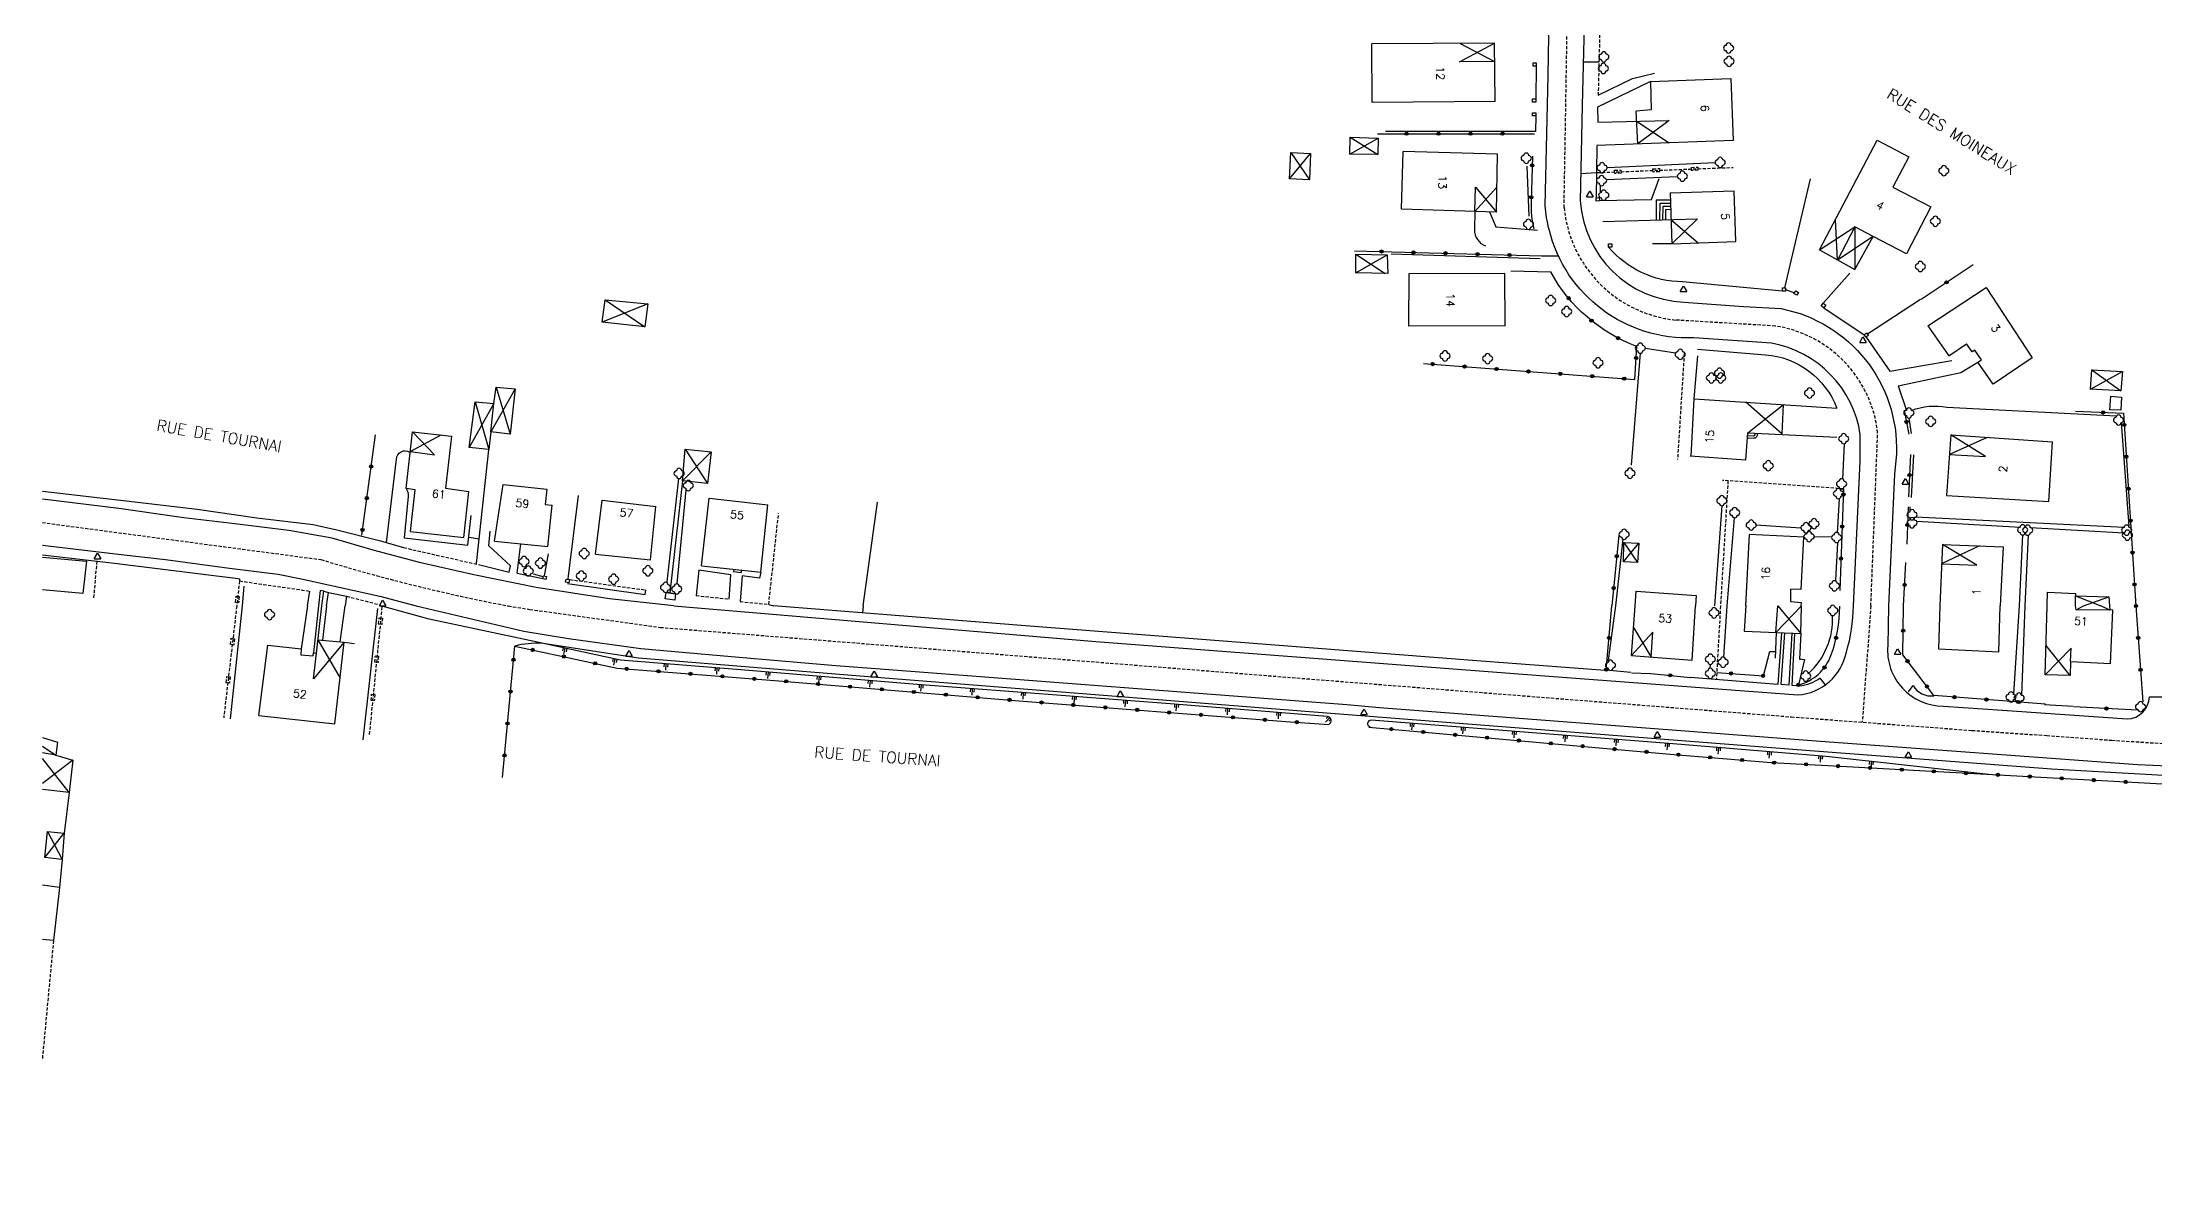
# Model space of a CAD drawing. Header units: millimetres. Extents: x 115992 to 117000, y 129000 to 130003.
# Drawn here: x 116000 to 116329.9, y 129662.1 to 129838.1 of the extents above; entities that cross this region are included whole.
import ezdxf
from ezdxf.enums import TextEntityAlignment as Align

# ---------------------------------------------------------------- set-up
doc = ezdxf.new("R2010")
doc.units = ezdxf.units.MM
doc.linetypes.add('DASHED', pattern=[0.75, 0.5, -0.25])
for name, color, linetype in [('W0001', 6, 'DASHED'), ('W0008', 7, 'CONTINUOUS'), ('W0100', 7, 'CONTINUOUS'), ('W0112', 1, 'DASHED'), ('W0211', 2, 'CONTINUOUS'), ('W0300', 7, 'CONTINUOUS'), ('W0310', 3, 'CONTINUOUS'), ('W0322', 7, 'CONTINUOUS'), ('W0471', 7, 'CONTINUOUS'), ('W0989', 7, 'CONTINUOUS'), ('W0991', 7, 'CONTINUOUS')]:
    doc.layers.add(name, color=color, linetype=linetype)
doc.styles.get("Standard").update_dxf_attribs({"font": 'romans.shx', "width": 0.85})

msp = doc.modelspace()

# ---------------------------------------------------------------- linework, layer by layer
at = {"layer": 'W0001'}
for points in [[(116285.59, 129750), (116286.65, 129777.08, 0.339608), (116270.65, 129793.74), (116255.12, 129794.67, -0.357117), (116237.67, 129812.24), (116238.21, 129844.02), (116238.62, 129862.39)], [(116000, 129763.03), (116043.51, 129757.25, 0.026973), (116072.76, 129750, 0.026973)]]:
    msp.add_lwpolyline(points, format="xyb", dxfattribs=at)
for points in [[(116072.76, 129750), (116076.12, 129749.47), (116096.52, 129746.65), (116198.24, 129738.57), (116273.18, 129732.67), (116295.6, 129730.99), (116301.37, 129730.55), (116313.05, 129729.76), (116323.23, 129729.02), (116333.49, 129728.37), (116345.55, 129727.88), (116357.49, 129727.88), (116369.99, 129727.71), (116381.99, 129727.31), (116393.78, 129727.26), (116408.57, 129727.25), (116424.23, 129727.47), (116437.73, 129727.92), (116450.09, 129728.49), (116462.2, 129729.23), (116474.26, 129729.97), (116480.1, 129730.33), (116500, 129731.88)], [(116285.59, 129750), (116284.24, 129731.84)]]:
    msp.add_lwpolyline(points, dxfattribs=at)
at = {"layer": 'W0008'}
for points in [[(116282.86, 129750), (116283.94, 129772.64), (116283.94, 129776.75, 0.321857), (116270.07, 129791.06), (116257.95, 129791.9, -0.357554), (116235.32, 129808.82, -0.039344), (116234.71, 129812.54), (116235.17, 129832.87), (116235.32, 129842.22, 0.17347), (116232.73, 129849.78, -2.25034), (116243.94, 129849.86, 0.11157), (116240.89, 129842.63), (116240.74, 129838.67), (116240.51, 129828.21), (116240.2, 129813.3, 0.383087), (116256.36, 129797.48), (116265.74, 129796.79), (116271.59, 129796.46, -0.368753), (116289.58, 129773.78), (116289.28, 129770.58), (116288.35, 129750)], [(116058.38, 129750.01), (116075.19, 129746.06), (116082.15, 129744.94), (116093.47, 129743.33), (116109.38, 129741.96), (116123.93, 129740.72), (116131.52, 129740.1), (116203.76, 129734.61), (116208.86, 129734.12), (116277.74, 129728.86), (116327.22, 129725.24), (116341.52, 129724.62), (116355.45, 129724.12), (116391.39, 129723.76), (116416.38, 129723.88), (116436.65, 129724.38), (116457.9, 129725.51), (116475.31, 129726.62), (116479.66, 129726.87, -0.415374), (116488.61, 129718.8), (116491.1, 129693.7), (116493.85, 129670), (116497.1, 129639.1)], [(116098.61, 129750), (116164.53, 129744.46), (116236.01, 129738.97), (116274.17, 129736.09, 0.336361), (116281.76, 129742.8, 0.071706), (116282.86, 129750, -6.513346)], [(116113.45, 129750.24, 0.032588), (116114.21, 129750, 0.032588)], [(116288.35, 129750), (116288.22, 129743.79, 0.437769), (116296.93, 129734.35), (116306.13, 129733.73), (116325.63, 129732.34, 0.393281), (116329.11, 129735.82), (116333.34, 129735.82, 0.465359), (116337.77, 129731.76), (116339.86, 129731.67), (116393.61, 129730.59), (116421.09, 129730.72), (116431.72, 129731.02)], [(116278.52, 129737.7), (116277.65, 129738.7, -0.119848), (116274.42, 129737.46), (116273.28, 129737.56)], [(116291.46, 129736.59), (116292.2, 129737.58, 0.309173), (116295.44, 129735.97, 0.181249)]]:
    msp.add_lwpolyline(points, format="xyb", dxfattribs=at)
for points in [[(116240.66, 129835.01), (116243.13, 129835.01)], [(116240.29, 129817.58), (116242.74, 129817.74)], [(116234.14, 129804.69), (116236.77, 129804.72)], [(116000, 129767.95), (116013.11, 129766.44), (116024.17, 129765.11), (116033.49, 129763.78), (116042.28, 129762.71), (116046.01, 129761.92), (116052.81, 129760.19), (116056.41, 129759.12)], [(116098.61, 129750), (116088.56, 129751.13), (116077.1, 129752.86), (116067.38, 129754.86), (116059.12, 129756.72), (116051.66, 129758.72), (116045.27, 129760.58), (116038.47, 129761.78), (116030.08, 129762.84), (116022.09, 129763.77), (116011.93, 129765.24), (116000, 129766.67)], [(116000, 129759.48), (116012.33, 129758.05), (116019.25, 129757.25), (116029.24, 129755.92), (116036.84, 129754.99), (116040.7, 129754.19), (116052.69, 129751.53), (116058.39, 129750)], [(116000, 129757.97), (116011.67, 129756.64), (116030.58, 129754.31), (116030.8, 129754.24), (116030.78, 129753.92)], [(116068.13, 129756.46), (116072.92, 129755.26)], [(116074.17, 129755.12), (116078.7, 129754.19)], [(116082.03, 129753.53), (116094.16, 129751.8)], [(116044.68, 129752.11), (116047.51, 129751.51)], [(116426.06, 129722.15), (116390.02, 129722.27), (116360.17, 129722.77), (116354.95, 129723.01), (116334.06, 129723.37), (116313.79, 129724.49), (116274.74, 129727.47), (116197.9, 129733.46), (116130.27, 129738.84), (116093.09, 129741.84), (116078.54, 129744.07), (116060.39, 129747.92), (116052.85, 129750.01)], [(116244.08, 129739.94), (116224.05, 129741.43), (116153.56, 129746.92), (116114.21, 129750)], [(116248.18, 129739.57), (116251.16, 129739.44)], [(116271.04, 129737.74), (116257.37, 129738.81)], [(116272.77, 129737.6), (116271.57, 129737.71)], [(116312.7, 129734.58), (116317.18, 129734.33)]]:
    msp.add_lwpolyline(points, dxfattribs=at)
at = {"layer": 'W0100'}
for p, q in [((116097.27, 129751.11), (116097.41, 129752.1)), ((116098.76, 129750.9), (116097.27, 129751.11)), ((116097.41, 129752.1), (116098.9, 129751.89)), ((116098.9, 129751.89), (116098.76, 129750.9))]:
    msp.add_line(p, q, dxfattribs=at)
for points in [[(116226.78, 129837.95), (116207.64, 129837.81)], [(116207.71, 129828.64), (116207.64, 129837.81)], [(116221.45, 129837.91), (116226.82, 129835.08), (116221.32, 129835.01), (116226.78, 129837.95)], [(116226.92, 129828.8), (116226.78, 129837.95)], [(116263.71, 129832.44), (116264.1, 129822.75), (116242.8, 129821.97), (116242.74, 129817.74)], [(116251.17, 129831.94), (116263.71, 129832.44)], [(116251.17, 129831.94), (116251.3, 129827.5)], [(116226.92, 129828.8), (116207.71, 129828.64)], [(116242.87, 129827.92), (116242.93, 129825.61), (116254.07, 129825.87), (116249.18, 129822.2), (116248.93, 129827.3)], [(116251.3, 129827.5), (116248.93, 129827.3)], [(116249, 129825.75), (116254.08, 129822.38)], [(116204.27, 129823.24), (116208.66, 129823.07), (116208.59, 129820.54), (116204.19, 129820.59), (116204.27, 129823.24), (116208.59, 129820.54)], [(116204.19, 129820.59), (116208.66, 129823.07)], [(116277.55, 129805.62), (116286.57, 129822.78)], [(116286.57, 129822.78), (116291.52, 129820.18), (116289.04, 129815.43), (116294.97, 129812.37), (116291.13, 129805.01), (116285.96, 129807.72), (116283.11, 129809.24), (116280.38, 129804.05), (116280.04, 129810.36)], [(116194.99, 129820.84), (116198.07, 129820.72), (116197.89, 129816.6), (116194.8, 129816.76), (116194.99, 129820.84), (116197.89, 129816.6)], [(116194.8, 129816.76), (116198.07, 129820.72)], [(116212.27, 129811.99), (116212.53, 129821.03)], [(116227.26, 129820.57), (116212.53, 129821.03)], [(116227.1, 129811.54), (116227.26, 129820.57)], [(116227.17, 129815.43), (116223.73, 129811.64), (116223.86, 129815.44), (116227.1, 129811.54)], [(116227.1, 129811.54), (116212.27, 129811.99)], [(116254.27, 129813.42), (116252.06, 129813.39), (116252.06, 129810.3)], [(116252.65, 129810.31), (116252.67, 129812.93), (116254.28, 129812.96)], [(116254.3, 129812.44), (116253.11, 129812.41), (116253.07, 129810.33)], [(116253.57, 129810.34), (116253.55, 129811.97), (116254.32, 129811.98)], [(116254.23, 129814.53), (116264.22, 129814.87)], [(116254.23, 129814.53), (116254.5, 129806.6)], [(116264.49, 129806.93), (116264.22, 129814.87)], [(116243.71, 129810.08), (116258.5, 129810.47), (116254.5, 129806.6), (116251.47, 129806.56)], [(116254.37, 129810.36), (116258.63, 129806.74)], [(116277.55, 129805.62), (116283.11, 129809.24), (116283.08, 129802.55)], [(116254.5, 129806.6), (116264.49, 129806.93)], [(116277.55, 129805.62), (116283.08, 129802.55)], [(116285.96, 129807.72), (116280.38, 129804.05)], [(116283.08, 129802.55), (116285.96, 129807.72)], [(116205.17, 129804.99), (116210.05, 129804.86), (116210.12, 129801.93), (116205.17, 129802.06), (116205.17, 129804.99), (116209.73, 129801.95)], [(116205.17, 129802.06), (116210.05, 129804.86)], [(116213.44, 129801.87), (116213.37, 129793.74)], [(116228.4, 129801.96), (116213.44, 129801.87)], [(116228.47, 129793.76), (116228.4, 129801.96)], [(116294.51, 129793.78), (116303.59, 129799.75)], [(116303.59, 129799.75), (116310.76, 129788.76), (116304.7, 129784.66), (116302.31, 129788.1), (116302.86, 129788.45), (116301.84, 129789.96), (116301.4, 129789.71), (116300.51, 129790.97)], [(116087.92, 129797.82), (116094.54, 129797.21), (116094.11, 129793.64), (116087.42, 129794.33), (116087.92, 129797.82), (116094.11, 129793.64)], [(116094.54, 129797.21), (116087.42, 129794.33)], [(116228.47, 129793.76), (116213.37, 129793.74)], [(116294.51, 129793.78), (116297.77, 129789.07)], [(116297.77, 129789.07), (116300.51, 129790.97)], [(116319.87, 129783.87), (116320.11, 129786.91)], [(116319.87, 129783.87), (116324.89, 129786.62)], [(116320.11, 129786.91), (116324.89, 129786.62)], [(116320.11, 129786.91), (116324.64, 129783.64)], [(116324.89, 129786.62), (116324.64, 129783.64)], [(116070.88, 129784.2), (116073.85, 129783.92), (116073.08, 129776.85), (116070.05, 129777.19), (116069.74, 129774.43), (116066.65, 129774.74), (116067.57, 129781.89), (116070.51, 129781.61), (116070.88, 129784.2), (116073.08, 129776.85)], [(116073.85, 129783.92), (116070.05, 129777.19), (116070.51, 129781.61), (116066.65, 129774.74)], [(116257.54, 129773.38), (116258, 129782.36), (116280.27, 129780.93)], [(116324.64, 129783.64), (116319.87, 129783.87)], [(116323.07, 129782.77), (116324.74, 129782.63), (116324.62, 129780.6), (116322.92, 129780.67), (116323.07, 129782.77)], [(116067.57, 129781.89), (116069.74, 129774.43)], [(116271.87, 129781.47), (116271.68, 129776.89), (116266.07, 129781.84)], [(116266.37, 129777.04), (116271.93, 129781.46)], [(116058.24, 129768.13), (116056.83, 129768.33), (116057.83, 129777.2), (116063.9, 129776.51), (116062.96, 129768.39), (116066.6, 129767.86)], [(116062.23, 129776.7), (116057.49, 129774.15), (116061.27, 129773.64), (116057.83, 129777.2)], [(116266.08, 129772.8), (116266.37, 129777.04)], [(116266.37, 129777.04), (116280.27, 129776.37)], [(116298.07, 129776.73), (116297.41, 129767.27)], [(116303.74, 129776.34), (116297.86, 129773.68), (116303.47, 129773.36), (116298.07, 129776.73)], [(116298.07, 129776.73), (116313.96, 129775.64)], [(116104.46, 129774.07), (116099.96, 129769.57), (116098.02, 129752.06), (116098.96, 129751.94)], [(116100.4, 129774.5), (116104.46, 129774.07), (116103.9, 129769.13), (116099.96, 129769.57), (116100.4, 129774.5), (116103.9, 129769.13)], [(116266.08, 129772.8), (116257.34, 129773.4)], [(116313.37, 129766.34), (116313.96, 129775.64)], [(116057.52, 129761.61), (116058.24, 129768.13)], [(116065.81, 129760.7), (116066.6, 129767.86)], [(116070.61, 129760.13), (116071.98, 129768.99)], [(116071.98, 129768.99), (116078.79, 129768.24), (116078.54, 129765.87), (116079.62, 129765.75)], [(116078.96, 129759.27), (116079.62, 129765.75)], [(116086.39, 129758.09), (116087.44, 129766.52)], [(116087.44, 129766.52), (116095.83, 129765.55)], [(116102.97, 129756.29), (116104.15, 129766.82)], [(116104.15, 129766.82), (116113.33, 129765.82)], [(116112.19, 129755.29), (116113.33, 129765.82)], [(116297.41, 129767.27), (116313.37, 129766.34)], [(116094.98, 129757.21), (116095.83, 129765.55)], [(116057.52, 129761.61), (116065.81, 129760.7)], [(116070.61, 129760.13), (116078.96, 129759.27)], [(116247.03, 129759.94), (116249.33, 129759.79), (116249.13, 129756.77), (116246.93, 129756.87), (116247.03, 129759.94), (116249.13, 129756.77)], [(116246.93, 129756.87), (116249.33, 129759.79)], [(116266.59, 129761.18), (116266.03, 129750)], [(116275.12, 129760.76), (116266.59, 129761.18)], [(116274.72, 129752.55), (116275.12, 129760.76)], [(116296.76, 129759.6), (116296.38, 129750)], [(116302.55, 129759.37), (116296.64, 129756.58), (116302.16, 129756.39), (116296.76, 129759.6)], [(116296.76, 129759.6), (116306.27, 129759.22)], [(116306.27, 129759.22), (116305.8, 129750)], [(116000, 129757.64), (116006.91, 129756.98), (116006.3, 129751.93), (116000, 129752.5)], [(116086.39, 129758.09), (116094.98, 129757.21)], [(116102.97, 129756.29), (116112.19, 129755.29)], [(116107.98, 129755.75), (116107.92, 129755.38), (116109.17, 129755.25), (116109.21, 129755.62)], [(116274.72, 129750), (116274.74, 129750.48), (116273.11, 129750.67), (116273.11, 129752.63)], [(116274.72, 129752.55), (116273.11, 129752.63)], [(116035.21, 129743.89), (116040.43, 129743.32), (116040.35, 129742.35), (116042.3, 129742.19), (116042.37, 129742.66), (116042.8, 129742.62), (116043.66, 129750)], [(116043.96, 129752.29), (116043.41, 129752.42)], [(116043.66, 129750), (116043.96, 129752.29), (116044.68, 129752.11)], [(116098.02, 129752.06), (116097.52, 129752.12)], [(116248.18, 129742.25), (116248.76, 129750)], [(116248.8, 129750), (116248.94, 129752.3), (116258.32, 129751.65), (116258.21, 129750)], [(116257.66, 129741.53), (116258.21, 129750)], [(116266.05, 129750.06), (116265.81, 129746.07), (116274.66, 129745.68), (116274.73, 129749.98)], [(116274.75, 129750.01), (116270.77, 129745.85), (116271.06, 129750.02), (116274.64, 129745.68), (116274.44, 129741.69), (116274.71, 129741.71)], [(116296.38, 129750), (116296.15, 129743.29), (116305.55, 129742.82), (116305.8, 129750)], [(116316.79, 129741.33), (116316.71, 129739.13), (116312.82, 129739.26), (116313.1, 129750)], [(116313.1, 129750), (116313.2, 129752.16), (116317.56, 129751.96), (116317.56, 129751.59), (116322.77, 129751.44), (116322.86, 129750)], [(116317.56, 129750), (116317.56, 129751.59), (116321.49, 129750)], [(116323.4, 129749.34), (116317.63, 129749.4), (116317.56, 129750)], [(116317.63, 129749.4), (116318.78, 129750)], [(116318.78, 129750), (116322.77, 129751.44)], [(116322.89, 129749.34), (116321.49, 129750)], [(116322.86, 129750), (116322.89, 129749.34)], [(116323.02, 129741.02), (116323.4, 129749.34)], [(116248.51, 129746.64), (116251.28, 129742.02), (116251.52, 129745.91), (116248.18, 129742.25)], [(116033.82, 129732.9), (116035.21, 129743.89)], [(116047.14, 129744.35), (116042.37, 129738.59), (116042.8, 129742.62)], [(116043.04, 129744.7), (116046.49, 129738.71)], [(116043.04, 129744.7), (116047.14, 129744.35), (116048.73, 129744.15)], [(116045.68, 129731.58), (116047.14, 129744.35)], [(116270.79, 129745.84), (116270.63, 129741.87)], [(116316.89, 129743.39), (116312.82, 129739.26)], [(116316.71, 129739.13), (116312.94, 129743.87)], [(116316.79, 129741.33), (116316.89, 129743.39)], [(116248.18, 129742.25), (116257.66, 129741.53)], [(116316.79, 129741.33), (116323.02, 129741.02)], [(116033.82, 129732.9), (116045.68, 129731.58)], [(116000, 129729.43), (116002.37, 129728.71), (116002.1, 129726.71), (116000, 129727.05)], [(116000, 129728.08), (116002.1, 129726.71), (116004.74, 129725.92), (116004.16, 129720.85), (116000, 129721.31)], [(116004.16, 129720.85), (116000, 129726.17)], [(116004.74, 129725.92), (116000, 129722.24)], [(116000.81, 129714.76), (116003.42, 129714.5), (116003.11, 129710.39), (116000.36, 129710.69), (116000.81, 129714.76), (116003.11, 129710.39)], [(116000.36, 129710.69), (116003.42, 129714.5)], [(116003.11, 129710.39), (116002.66, 129706), (116000, 129706.4)], [(116002.66, 129706), (116001.73, 129697.72), (116000, 129697.91)]]:
    msp.add_lwpolyline(points, dxfattribs=at)
for points in [[(116266.31, 129776.27), (116267.3, 129776.24, 0.523618), (116267.84, 129776.96, -5.490433)], [(116266.34, 129776.62), (116267.24, 129776.57, 0.584197), (116267.5, 129776.98, 1.197847)]]:
    msp.add_lwpolyline(points, format="xyb", dxfattribs=at)
at = {"layer": 'W0112'}
for p, q in [((116232.83, 129834.34), (116232.83, 129834.84)), ((116232.83, 129834.84), (116233.33, 129834.84)), ((116233.33, 129834.34), (116232.83, 129834.34)), ((116233.33, 129834.84), (116233.33, 129834.34)), ((116232.76, 129828.73), (116232.76, 129829.23)), ((116232.76, 129829.23), (116233.26, 129829.23)), ((116233.26, 129828.73), (116232.76, 129828.73)), ((116233.26, 129829.23), (116233.26, 129828.73)), ((116232.76, 129826.57), (116232.76, 129827.07)), ((116232.76, 129827.07), (116233.26, 129827.07)), ((116233.26, 129826.57), (116232.76, 129826.57)), ((116233.26, 129827.07), (116233.26, 129826.57)), ((116257.55, 129818.53), (116258.55, 129818.56)), ((116258.55, 129818.56), (116258.57, 129818.07)), ((116245.56, 129818.07), (116246.56, 129818.11)), ((116245.58, 129817.57), (116245.56, 129818.07)), ((116246.58, 129817.61), (116245.58, 129817.57)), ((116246.56, 129818.11), (116246.58, 129817.61)), ((116251.56, 129818.3), (116252.56, 129818.34)), ((116251.58, 129817.8), (116251.56, 129818.3)), ((116252.58, 129817.84), (116251.58, 129817.8)), ((116252.56, 129818.34), (116252.58, 129817.84)), ((116257.57, 129818.03), (116257.55, 129818.53)), ((116258.57, 129818.07), (116257.57, 129818.03)), ((116242.66, 129813.77), (116243.15, 129813.8)), ((116242.68, 129813.27), (116242.66, 129813.77)), ((116243.18, 129813.3), (116242.68, 129813.27)), ((116243.15, 129813.8), (116243.18, 129813.3)), ((116244.61, 129806.08), (116244.61, 129806.58)), ((116244.61, 129806.58), (116245.11, 129806.58)), ((116245.11, 129806.08), (116244.61, 129806.08)), ((116245.11, 129806.58), (116245.11, 129806.08)), ((116271.77, 129799.21), (116271.77, 129799.71)), ((116271.77, 129799.71), (116272.27, 129799.71)), ((116272.27, 129799.21), (116271.77, 129799.21)), ((116272.27, 129799.71), (116272.27, 129799.21)), ((116273.58, 129798.82), (116273.85, 129799.24)), ((116274, 129798.55), (116273.58, 129798.82)), ((116273.85, 129799.24), (116274.27, 129798.98)), ((116274.27, 129798.98), (116274, 129798.55)), ((116277.84, 129796.9), (116278.15, 129797.29)), ((116278.22, 129796.59), (116277.84, 129796.9)), ((116278.15, 129797.29), (116278.54, 129796.98)), ((116278.54, 129796.98), (116278.22, 129796.59)), ((116284.53, 129792.38), (116284.91, 129792.7)), ((116284.85, 129792), (116284.53, 129792.38)), ((116285.23, 129792.32), (116284.85, 129792)), ((116284.91, 129792.7), (116285.23, 129792.32)), ((116078.15, 129754.24), (116078.26, 129754.72)), ((116078.64, 129754.13), (116078.15, 129754.24)), ((116078.26, 129754.72), (116078.75, 129754.62)), ((116078.75, 129754.62), (116078.64, 129754.13)), ((116081.73, 129753.7), (116081.82, 129754.2)), ((116082.22, 129753.62), (116081.73, 129753.7)), ((116081.82, 129754.2), (116082.31, 129754.11)), ((116082.31, 129754.11), (116082.22, 129753.62)), ((116030.16, 129750.54), (116030.27, 129751.54)), ((116030.65, 129750.49), (116030.16, 129750.54)), ((116030.27, 129751.54), (116030.76, 129751.48)), ((116030.76, 129751.48), (116030.65, 129750.49)), ((116052.52, 129747.17), (116052.61, 129748.16)), ((116053.01, 129747.12), (116052.52, 129747.17)), ((116052.61, 129748.16), (116053.11, 129748.11)), ((116053.11, 129748.11), (116053.01, 129747.12)), ((116029.39, 129743.96), (116029.51, 129744.95)), ((116029.89, 129743.9), (116029.39, 129743.96)), ((116029.51, 129744.95), (116030.01, 129744.89)), ((116030.01, 129744.89), (116029.89, 129743.9)), ((116051.93, 129741.2), (116052.02, 129742.19)), ((116052.42, 129741.15), (116051.93, 129741.2)), ((116052.02, 129742.19), (116052.52, 129742.14)), ((116052.52, 129742.14), (116052.42, 129741.15)), ((116028.7, 129738), (116028.82, 129738.99)), ((116029.2, 129737.94), (116028.7, 129738)), ((116028.82, 129738.99), (116029.32, 129738.93)), ((116029.32, 129738.93), (116029.2, 129737.94)), ((116051.34, 129735.22), (116051.43, 129736.22)), ((116051.43, 129736.22), (116051.93, 129736.17)), ((116051.93, 129736.17), (116051.83, 129735.17)), ((116051.83, 129735.17), (116051.34, 129735.22))]:
    msp.add_line(p, q, dxfattribs=at)
for points in [[(116244.43, 129845.81), (116243.58, 129844.05), (116243.32, 129843.01), (116243, 129829.8)], [(116242.83, 129817.71), (116264.06, 129818.52)], [(116256.43, 129789.45), (116255.39, 129772.86)], [(116263.27, 129769.55), (116262.1, 129750)], [(116281.31, 129768.31), (116262.42, 129769.61)], [(116108.98, 129750.69), (116113.45, 129750.24), (116114.98, 129764.43)], [(116008.49, 129757), (116007.99, 129751.12)], [(116056.41, 129759.12), (116068.13, 129756.46)], [(116030.79, 129753.91), (116030.35, 129750)], [(116030.79, 129753.91), (116041.76, 129752.32)], [(116082.39, 129754.12), (116094.27, 129752.5)], [(116030.35, 129750), (116028.32, 129732.51)], [(116047.51, 129751.51), (116052.71, 129750.2)], [(116053.03, 129749.84), (116051.04, 129729.73)], [(116102.1, 129751.63), (116107.29, 129751.07)], [(116262.1, 129750), (116261.45, 129738.49)], [(116001.73, 129697.72), (115999.98, 129679.14)]]:
    msp.add_lwpolyline(points, dxfattribs=at)
at = {"layer": 'W0211'}
for p, q in [((116081.27, 129742.97), (116081.38, 129743.46)), ((116081.45, 129742.43), (116081.66, 129743.4)), ((116081.84, 129742.85), (116081.94, 129743.34)), ((116089.1, 129741.3), (116089.2, 129741.78)), ((116089.27, 129740.75), (116089.48, 129741.72)), ((116089.66, 129741.17), (116089.77, 129741.66)), ((116097.11, 129740.49), (116097.15, 129740.99)), ((116097.36, 129739.97), (116097.44, 129740.97)), ((116097.69, 129740.45), (116097.73, 129740.94)), ((116105.09, 129739.84), (116105.13, 129740.34)), ((116105.33, 129739.32), (116105.41, 129740.32)), ((116105.66, 129739.79), (116105.7, 129740.29)), ((116113.06, 129739.18), (116113.1, 129739.68)), ((116113.3, 129738.66), (116113.39, 129739.66)), ((116113.63, 129739.14), (116113.68, 129739.63)), ((116121.03, 129738.52), (116121.07, 129739.02)), ((116121.28, 129738), (116121.36, 129738.99)), ((116121.61, 129738.47), (116121.65, 129738.97)), ((116129, 129737.86), (116129.04, 129738.35)), ((116129.25, 129737.33), (116129.33, 129738.33)), ((116129.58, 129737.81), (116129.62, 129738.31)), ((116136.98, 129737.2), (116137.02, 129737.7)), ((116137.23, 129736.68), (116137.31, 129737.68)), ((116137.56, 129737.16), (116137.59, 129737.66)), ((116144.96, 129736.59), (116144.99, 129737.09)), ((116145.21, 129736.07), (116145.28, 129737.07)), ((116145.53, 129736.55), (116145.57, 129737.05)), ((116152.93, 129735.99), (116152.97, 129736.48)), ((116153.18, 129735.46), (116153.26, 129736.46)), ((116153.51, 129735.94), (116153.55, 129736.44)), ((116160.91, 129735.38), (116160.95, 129735.88)), ((116161.16, 129734.86), (116161.24, 129735.85)), ((116161.49, 129735.33), (116161.52, 129735.83)), ((116168.89, 129734.77), (116168.93, 129735.27)), ((116169.14, 129734.25), (116169.21, 129735.25)), ((116169.46, 129734.73), (116169.5, 129735.22)), ((116176.86, 129734.16), (116176.9, 129734.66)), ((116177.11, 129733.64), (116177.19, 129734.64)), ((116177.44, 129734.12), (116177.48, 129734.61)), ((116184.84, 129733.52), (116184.88, 129734.02)), ((116185.08, 129733), (116185.16, 129734)), ((116185.41, 129733.47), (116185.45, 129733.97)), ((116192.81, 129732.88), (116192.85, 129733.38)), ((116193.06, 129732.36), (116193.14, 129733.35)), ((116193.39, 129732.83), (116193.43, 129733.33)), ((116200.52, 129732.4), (116200.86, 129732.77)), ((116200.4, 129731.84), (116201.07, 129732.58)), ((116200.95, 129732.02), (116201.29, 129732.39)), ((116213.66, 129731.16), (116213.69, 129731.66)), ((116213.9, 129730.64), (116213.98, 129731.63)), ((116214.23, 129731.11), (116214.27, 129731.61)), ((116221.63, 129730.53), (116221.67, 129731.03)), ((116221.88, 129730.01), (116221.96, 129731.01)), ((116222.21, 129730.49), (116222.25, 129730.99)), ((116229.61, 129729.91), (116229.65, 129730.41)), ((116229.86, 129729.39), (116229.93, 129730.38)), ((116230.18, 129729.86), (116230.22, 129730.36)), ((116237.58, 129729.28), (116237.62, 129729.78)), ((116237.83, 129728.76), (116237.91, 129729.76)), ((116238.16, 129729.24), (116238.2, 129729.74)), ((116245.56, 129728.66), (116245.6, 129729.16)), ((116245.81, 129728.14), (116245.88, 129729.13)), ((116246.13, 129728.61), (116246.17, 129729.11)), ((116253.53, 129728.03), (116253.57, 129728.53)), ((116253.78, 129727.51), (116253.86, 129728.51)), ((116254.11, 129727.99), (116254.15, 129728.49)), ((116261.51, 129727.39), (116261.55, 129727.89)), ((116261.75, 129726.87), (116261.83, 129727.87)), ((116262.08, 129727.34), (116262.12, 129727.84)), ((116269.48, 129726.74), (116269.52, 129727.24)), ((116269.73, 129726.22), (116269.81, 129727.22)), ((116270.05, 129726.69), (116270.1, 129727.19)), ((116277.45, 129726.09), (116277.49, 129726.59)), ((116277.7, 129725.57), (116277.78, 129726.57)), ((116278.03, 129726.05), (116278.07, 129726.54)), ((116285.39, 129725.25), (116285.45, 129725.74)), ((116285.62, 129724.72), (116285.73, 129725.71)), ((116285.97, 129725.18), (116286.02, 129725.68))]:
    msp.add_line(p, q, dxfattribs=at)
for points in [[(116200.91, 129731.49, 0.769279), (116200.68, 129732.75), (116176.83, 129734.67), (116135.96, 129737.78), (116109.69, 129739.97), (116090.28, 129741.55), (116078.02, 129744.18, 0.067904), (116073.78, 129743.74, 1.161683)], [(116304.01, 129723.69), (116278.6, 129726.5), (116255.94, 129728.35), (116207.53, 129732.14, 0.916415), (116207.36, 129731.13, -0.462081)]]:
    msp.add_lwpolyline(points, format="xyb", dxfattribs=at)
at = {"layer": 'W0300'}
for centre, start, end in [((116243.48, 129835.79), 90, 270), ((116243.88, 129836.19), 0, 180), ((116243.88, 129835.39), 180, 0), ((116244.28, 129835.79), 270, 90), ((116262.97, 129837.18), 90, 270), ((116263.04, 129835.1), 90, 270), ((116263.37, 129837.58), 0, 180), ((116263.37, 129836.78), 180, 0), ((116263.44, 129835.5), 0, 180), ((116263.77, 129837.18), 270, 90), ((116263.84, 129835.1), 270, 90), ((116243.41, 129833.99), 90, 270), ((116243.81, 129834.39), 0, 180), ((116243.81, 129833.59), 180, 0), ((116244.21, 129833.99), 270, 90), ((116263.44, 129834.7), 180, 0), ((116231.36, 129819.96), 90, 270), ((116231.76, 129820.36), 0, 180), ((116231.76, 129819.56), 180, 0), ((116232.16, 129819.96), 270, 90), ((116243.2, 129818.47), 90, 270), ((116243.6, 129818.87), 0, 180), ((116244, 129818.47), 270, 90), ((116261.65, 129819.3), 90, 270), ((116262.05, 129819.7), 0, 180), ((116262.05, 129818.9), 180, 0), ((116262.45, 129819.3), 270, 90), ((116296.99, 129818.41), 0, 180), ((116243.13, 129816.46), 90, 270), ((116243.53, 129816.86), 0, 180), ((116243.53, 129816.06), 180, 0), ((116243.6, 129818.07), 180, 0), ((116243.93, 129816.46), 270, 90), ((116255.75, 129817.15), 90, 270), ((116256.15, 129817.55), 0, 180), ((116256.15, 129816.75), 180, 0), ((116256.55, 129817.15), 270, 90), ((116296.59, 129818.01), 90, 270), ((116296.99, 129817.61), 180, 0), ((116297.39, 129818.01), 270, 90), ((116243.47, 129814.18), 90, 270), ((116243.87, 129814.58), 0, 180), ((116243.87, 129813.78), 180, 0), ((116244.27, 129814.18), 270, 90), ((116231.71, 129809.64), 90, 270), ((116232.11, 129810.04), 0, 180), ((116232.11, 129809.24), 180, 0), ((116232.51, 129809.64), 270, 90), ((116295.27, 129810.11), 90, 270), ((116295.67, 129810.51), 0, 180), ((116295.67, 129809.71), 180, 0), ((116296.07, 129810.11), 270, 90), ((116292.92, 129803.04), 90, 270), ((116293.32, 129803.44), 0, 180), ((116293.32, 129802.64), 180, 0), ((116293.72, 129803.04), 270, 90), ((116235.18, 129797.73), 90, 270), ((116235.58, 129798.13), 0, 180), ((116235.58, 129797.33), 180, 0), ((116235.98, 129797.73), 270, 90), ((116237.68, 129796), 90, 270), ((116238.08, 129796.4), 0, 180), ((116238.08, 129795.6), 180, 0), ((116238.48, 129796), 270, 90), ((116218.67, 129789.07), 90, 270), ((116219.07, 129789.47), 0, 180), ((116219.47, 129789.07), 270, 90), ((116225.33, 129788.65), 90, 270), ((116225.73, 129789.05), 0, 180), ((116226.13, 129788.65), 270, 90), ((116249.17, 129790.28), 90, 270), ((116249.57, 129790.68), 0, 180), ((116249.57, 129789.88), 180, 0), ((116249.97, 129790.28), 270, 90), ((116255.41, 129789.31), 90, 270), ((116255.81, 129789.71), 0, 180), ((116255.81, 129788.91), 180, 0), ((116256.21, 129789.31), 270, 90), ((116219.07, 129788.67), 180, 0), ((116225.73, 129788.25), 180, 0), ((116242.58, 129788), 90, 270), ((116242.98, 129788.4), 0, 180), ((116242.98, 129787.6), 180, 0), ((116243.38, 129788), 270, 90), ((116260.28, 129785.63), 90, 270), ((116260.68, 129786.03), 0, 180), ((116261.08, 129785.63), 270, 90), ((116261.55, 129786.38), 90, 270), ((116261.74, 129785.63), 90, 270), ((116261.95, 129786.78), 0, 180), ((116261.95, 129785.98), 180, 0), ((116262.14, 129786.03), 0, 180), ((116262.35, 129786.38), 270, 90), ((116262.54, 129785.63), 270, 90), ((116260.68, 129785.23), 180, 0), ((116262.14, 129785.23), 180, 0), ((116275.61, 129783.27), 90, 270), ((116276.01, 129783.67), 0, 180), ((116276.01, 129782.87), 180, 0), ((116276.41, 129783.27), 270, 90), ((116291.13, 129780.16), 90, 270), ((116291.53, 129780.56), 0, 180), ((116291.53, 129779.76), 180, 0), ((116291.93, 129780.16), 270, 90), ((116294.53, 129778.84), 90, 270), ((116294.93, 129779.24), 0, 180), ((116295.33, 129778.84), 270, 90), ((116323.87, 129779.05), 90, 270), ((116324.27, 129779.45), 0, 180), ((116324.67, 129779.05), 270, 90), ((116280.95, 129776.13), 90, 270), ((116281.35, 129776.53), 0, 180), ((116281.35, 129775.73), 180, 0), ((116281.75, 129776.13), 270, 90), ((116294.93, 129778.44), 180, 0), ((116324.27, 129778.65), 180, 0), ((116269.56, 129772.31), 0, 180), ((116099.05, 129770.71), 90, 270), ((116099.45, 129771.11), 0, 180), ((116099.45, 129770.31), 180, 0), ((116099.85, 129770.71), 270, 90), ((116100.48, 129768.81), 90, 270), ((116100.88, 129769.21), 0, 180), ((116101.28, 129768.81), 270, 90), ((116247.57, 129770.74), 90, 270), ((116247.97, 129771.14), 0, 180), ((116247.97, 129770.34), 180, 0), ((116248.37, 129770.74), 270, 90), ((116269.16, 129771.91), 90, 270), ((116269.56, 129771.51), 180, 0), ((116269.96, 129771.91), 270, 90), ((116280.61, 129769.07), 90, 270), ((116281.01, 129769.47), 0, 180), ((116281.41, 129769.07), 270, 90), ((116100.88, 129768.41), 180, 0), ((116261.91, 129766.45), 90, 270), ((116262.31, 129766.85), 0, 180), ((116262.31, 129766.05), 180, 0), ((116262.71, 129766.45), 270, 90), ((116280.12, 129767.56), 90, 270), ((116280.52, 129767.96), 0, 180), ((116280.52, 129767.16), 180, 0), ((116281.01, 129768.67), 180, 0), ((116280.92, 129767.56), 270, 90), ((116263.92, 129764.58), 90, 270), ((116264.32, 129764.98), 0, 180), ((116264.32, 129764.18), 180, 0), ((116264.72, 129764.58), 270, 90), ((116266.49, 129762.64), 90, 270), ((116266.89, 129763.04), 0, 180), ((116267.29, 129762.64), 270, 90), ((116275.06, 129762.22), 90, 270), ((116275.46, 129762.62), 0, 180), ((116275.86, 129762.22), 270, 90), ((116276.31, 129762.85), 90, 270), ((116276.71, 129763.25), 0, 180), ((116276.71, 129762.45), 180, 0), ((116277.11, 129762.85), 270, 90), ((116291.62, 129764.25), 90, 270), ((116291.62, 129763), 90, 270), ((116292.02, 129764.65), 0, 180), ((116292.02, 129763.85), 180, 0), ((116292.02, 129763.4), 0, 180), ((116292.02, 129762.6), 180, 0), ((116292.42, 129764.25), 270, 90), ((116292.42, 129763), 270, 90), ((116309.29, 129762.29), 0, 180), ((116310.09, 129762.25), 0, 180), ((116325.53, 129762.24), 0, 180), ((116246.65, 129761.19), 90, 270), ((116247.05, 129761.59), 0, 180), ((116247.05, 129760.79), 180, 0), ((116247.45, 129761.19), 270, 90), ((116266.89, 129762.24), 180, 0), ((116275.46, 129761.82), 180, 0), ((116275.54, 129760.84), 90, 270), ((116275.94, 129761.24), 0, 180), ((116275.94, 129760.44), 180, 0), ((116276.34, 129760.84), 270, 90), ((116279.84, 129760.7), 90, 270), ((116280.24, 129761.1), 0, 180), ((116280.24, 129760.3), 180, 0), ((116280.64, 129760.7), 270, 90), ((116308.89, 129761.89), 90, 270), ((116309.29, 129761.49), 180, 0), ((116309.69, 129761.85), 90, 270), ((116309.69, 129761.89), 270, 90), ((116310.09, 129761.45), 180, 0), ((116310.49, 129761.85), 270, 90), ((116325.13, 129761.84), 90, 270), ((116325.26, 129761.06), 90, 270), ((116325.53, 129761.44), 180, 0), ((116325.66, 129761.46), 0, 180), ((116325.66, 129760.66), 180, 0), ((116325.93, 129761.84), 270, 90), ((116326.06, 129761.06), 270, 90), ((116074.83, 129756.94), 90, 270), ((116075.23, 129757.34), 0, 180), ((116075.23, 129756.54), 180, 0), ((116075.49, 129755.46), 90, 270), ((116075.89, 129755.86), 0, 180), ((116075.63, 129756.94), 270, 90), ((116076.29, 129755.46), 270, 90), ((116077.39, 129756.7), 90, 270), ((116077.79, 129757.1), 0, 180), ((116077.79, 129756.3), 180, 0), ((116078.19, 129756.7), 270, 90), ((116084.23, 129758.2), 90, 270), ((116084.63, 129758.6), 0, 180), ((116084.63, 129757.8), 180, 0), ((116085.03, 129758.2), 270, 90), ((116094.17, 129755.5), 90, 270), ((116094.57, 129755.9), 0, 180), ((116094.97, 129755.5), 270, 90), ((116075.89, 129755.06), 180, 0), ((116083.78, 129754.69), 90, 270), ((116084.18, 129755.09), 0, 180), ((116084.18, 129754.29), 180, 0), ((116084.58, 129754.69), 270, 90), ((116088.82, 129754.19), 90, 270), ((116089.22, 129754.59), 0, 180), ((116089.22, 129753.79), 180, 0), ((116089.62, 129754.19), 270, 90), ((116094.57, 129755.1), 180, 0), ((116096.93, 129752.9), 90, 270), ((116097.33, 129753.3), 0, 180), ((116097.73, 129752.9), 270, 90), ((116098.68, 129752.65), 90, 270), ((116099.08, 129753.05), 0, 180), ((116099.48, 129752.65), 270, 90), ((116279.5, 129753.15), 90, 270), ((116279.9, 129753.55), 0, 180), ((116279.9, 129752.75), 180, 0), ((116280.3, 129753.15), 270, 90), ((116035.48, 129749.05), 0, 180), ((116097.33, 129752.5), 180, 0), ((116099.08, 129752.25), 180, 0), ((116260.7, 129748.92), 90, 270), ((116261.1, 129749.32), 0, 180), ((116261.5, 129748.92), 270, 90), ((116279.24, 129749.3), 90, 270), ((116279.64, 129749.7), 0, 180), ((116280.04, 129749.3), 270, 90), ((116035.08, 129748.65), 90, 270), ((116035.48, 129748.25), 180, 0), ((116035.88, 129748.65), 270, 90), ((116261.1, 129748.52), 180, 0), ((116279.64, 129748.9), 180, 0), ((116244.52, 129740.74), 90, 270), ((116244.92, 129741.14), 0, 180), ((116244.92, 129740.34), 180, 0), ((116245.32, 129740.74), 270, 90), ((116260.12, 129741.68), 90, 270), ((116260.12, 129739.46), 90, 270), ((116260.52, 129742.08), 0, 180), ((116260.52, 129741.28), 180, 0), ((116260.52, 129739.86), 0, 180), ((116260.92, 129741.68), 270, 90), ((116260.92, 129739.46), 270, 90), ((116262.11, 129741.21), 90, 270), ((116262.51, 129741.61), 0, 180), ((116262.51, 129740.81), 180, 0), ((116262.91, 129741.21), 270, 90), ((116275.01, 129739.04), 90, 270), ((116275.41, 129739.44), 0, 180), ((116275.81, 129739.04), 270, 90), ((116260.52, 129739.06), 180, 0), ((116275.41, 129738.64), 180, 0), ((116307.08, 129735.77), 90, 270), ((116307.48, 129736.17), 0, 180), ((116307.88, 129735.77), 270, 90), ((116308.74, 129736.02), 0, 180), ((116307.48, 129735.37), 180, 0), ((116308.34, 129735.62), 90, 270), ((116308.74, 129735.22), 180, 0), ((116309.14, 129735.62), 270, 90), ((116327.31, 129734.26), 90, 270), ((116327.71, 129734.66), 0, 180), ((116327.71, 129733.86), 180, 0), ((116328.11, 129734.26), 270, 90)]:
    msp.add_arc(centre, 0.4, start, end, dxfattribs=at)
at = {"layer": 'W0310'}
for points in [[(116233.33, 129834.34), (116233.26, 129829.23)], [(116233.26, 129826.57), (116233.19, 129824.13), (116209.8, 129824.13)], [(116231.84, 129818.74), (116232.18, 129810.9)], [(116244.4, 129818.51), (116261.25, 129819.28)], [(116242.74, 129817.74), (116242.66, 129813.77)], [(116243.32, 129815.72), (116243.29, 129814.53)], [(116244.29, 129816.63), (116255.35, 129817.11)], [(116276.1, 129816.72), (116272.09, 129799.71)], [(116210.68, 129805.03), (116233.94, 129804.28)], [(116229.36, 129802.35), (116235.58, 129802.21)], [(116272.27, 129799.45), (116273.65, 129798.93)], [(116278.15, 129797.29), (116282.3, 129801.98)], [(116278.22, 129796.59), (116284.53, 129792.38)], [(116285.06, 129792.52), (116293.32, 129797.93)], [(116249.56, 129789.48), (116248.14, 129771.99)], [(116255.06, 129789.51), (116250.37, 129790.24)], [(116258, 129782.36), (116258.56, 129789.08)], [(116284.85, 129792), (116288.54, 129786.67)], [(116289.85, 129784.4), (116291.13, 129780.56)], [(116291.53, 129779.36), (116291.86, 129776.94)], [(116324.67, 129778.65), (116325.87, 129762.45)], [(116067.79, 129756.63), (116069.71, 129774.39)], [(116281.4, 129775.34), (116281.16, 129769.83)], [(116292.27, 129773.63), (116291.86, 129766.94)], [(116099.33, 129769.93), (116097.54, 129753.79)], [(116082.14, 129754.25), (116083.76, 129767.27)], [(116099.16, 129753.5), (116100.55, 129768.14)], [(116280.66, 129766.74), (116280.32, 129761.4)], [(116262.33, 129765.65), (116261.16, 129750)], [(116264.23, 129763.76), (116263.11, 129750)], [(116267.61, 129762.68), (116274.64, 129762.21)], [(116291.74, 129764.93), (116291.73, 129765.51)], [(116325.13, 129762.24), (116292.57, 129763.88)], [(116292.75, 129763.23), (116308.89, 129762.29)], [(116068.2, 129760.45), (116066.64, 129760.68)], [(116246.83, 129760.44), (116245.68, 129750)], [(116276.8, 129760.79), (116279.51, 129760.86)], [(116280.39, 129759.85), (116280.05, 129753.97)], [(116309.26, 129761.09), (116308.75, 129750)], [(116310.15, 129761.05), (116309.62, 129750)], [(116310.49, 129762.25), (116325.13, 129761.44)], [(116078.45, 129754.72), (116079.03, 129758.13)], [(116031.46, 129753.07), (116031.2, 129750)], [(116078.22, 129754.54), (116076.71, 129754.95)], [(116031.2, 129750), (116029.31, 129732.37)], [(116052.32, 129749.63), (116050.05, 129729.06)], [(116245.68, 129750), (116244.52, 129741.14)], [(116263.11, 129750), (116262.58, 129742.01)], [(116308.75, 129750), (116307.86, 129736.28)], [(116309.62, 129750), (116309.14, 129736.02)], [(116260.5, 129740.26), (116260.54, 129740.88)]]:
    msp.add_lwpolyline(points, dxfattribs=at)
for points in [[(116271.77, 129799.21), (116256.15, 129800.65, -0.21894), (116244.61, 129806.08, -3.436169)], [(116291.93, 129780.56, -0.142726), (116297.48, 129781.06), (116323.96, 129779.7)], [(116053.76, 129759.94), (116055.32, 129772.95, -0.583686), (116057.35, 129774.05, 6.28179)], [(116275.81, 129739.44, 0.225117), (116279.61, 129748.5, 2.50267)]]:
    msp.add_lwpolyline(points, format="xyb", dxfattribs=at)
at = {"layer": 'W0322'}
for points in [[(116208.51, 129823.79), (116233.06, 129823.79)], [(116204.93, 129805.5), (116234.14, 129804.69)], [(116293.46, 129797.93), (116301.57, 129803.33)], [(116290.79, 129780.57), (116291.53, 129776.86)], [(116317.56, 129780.44), (116325.06, 129780.1), (116326.99, 129750)], [(116049.89, 129761.08), (116052.02, 129776.76)], [(116291.8, 129773.68), (116291.46, 129767.06)], [(116281.33, 129768.29), (116280.72, 129752.42)], [(116291.39, 129765.51), (116291.19, 129759.64)], [(116246.22, 129761.05), (116245.14, 129750)], [(116290.71, 129750), (116291.03, 129756.78)], [(116248.12, 129739.63), (116244.22, 129739.95), (116245.14, 129750)], [(116312.88, 129734.66), (116295.43, 129736.01), (116290.57, 129742.38), (116290.71, 129750)], [(116326.99, 129750), (116328.07, 129735.03)], [(116071.86, 129723.22), (116073.78, 129743.74), (116089.75, 129740.3), (116115.05, 129738.31), (116152.49, 129735.2), (116194.22, 129731.96), (116200.91, 129731.49)], [(116261.51, 129739.63), (116268.84, 129739.07), (116269.8, 129742.89), (116270.75, 129742.89)], [(116251.23, 129739.47), (116257.44, 129738.83)], [(116327.23, 129733.7), (116317.27, 129734.26)], [(116207.19, 129731.06), (116253.6, 129726.92), (116270.04, 129725.54), (116282.75, 129724.85), (116333.03, 129722.09), (116333.16, 129719.75)]]:
    msp.add_lwpolyline(points, dxfattribs=at)
for points in [[(116232.72, 129820.29), (116232.52, 129813.13, 0.061768), (116232.93, 129808.88, 2.551763)], [(116215.71, 129787.89), (116248.7, 129785.4), (116249.04, 129790.53, -0.18079), (116235.58, 129802.21, 2.300552)], [(116274.48, 129741.72), (116275.23, 129741.66), (116274.26, 129737.67, 0.250111), (116279.36, 129742.28, 0.086573), (116280.72, 129749.98, -1.834769)]]:
    msp.add_lwpolyline(points, format="xyb", dxfattribs=at)
for centre, radius in [((116213.06, 129823.79), 0.25), ((116213.06, 129823.79), 0.15), ((116218.06, 129823.79), 0.25), ((116218.06, 129823.79), 0.15), ((116223.06, 129823.79), 0.25), ((116223.06, 129823.79), 0.15), ((116228.06, 129823.79), 0.25), ((116228.06, 129823.79), 0.15), ((116232.68, 129818.84), 0.25), ((116232.68, 129818.84), 0.15), ((116232.54, 129813.85), 0.25), ((116232.54, 129813.85), 0.15), ((116209.15, 129805.38), 0.25), ((116209.15, 129805.38), 0.15), ((116214.15, 129805.24), 0.25), ((116214.15, 129805.24), 0.15), ((116219.15, 129805.11), 0.25), ((116219.15, 129805.11), 0.15), ((116224.15, 129804.97), 0.25), ((116224.15, 129804.97), 0.15), ((116229.14, 129804.83), 0.25), ((116229.14, 129804.83), 0.15), ((116297.41, 129800.56), 0.25), ((116297.41, 129800.56), 0.15), ((116238.39, 129798.08), 0.25), ((116238.39, 129798.08), 0.15), ((116241.94, 129794.58), 0.25), ((116241.94, 129794.58), 0.15), ((116246.11, 129791.84), 0.25), ((116246.11, 129791.84), 0.15), ((116248.92, 129788.74), 0.25), ((116248.92, 129788.74), 0.15), ((116217.14, 129787.79), 0.25), ((116217.14, 129787.79), 0.15), ((116222.13, 129787.41), 0.25), ((116222.13, 129787.41), 0.15), ((116227.11, 129787.03), 0.25), ((116227.11, 129787.03), 0.15), ((116232.1, 129786.65), 0.25), ((116232.1, 129786.65), 0.15), ((116237.08, 129786.28), 0.25), ((116237.08, 129786.28), 0.15), ((116242.07, 129785.9), 0.25), ((116242.07, 129785.9), 0.15), ((116247.05, 129785.52), 0.25), ((116247.05, 129785.52), 0.15), ((116291.15, 129778.76), 0.25), ((116321.87, 129780.24), 0.25), ((116321.87, 129780.24), 0.15), ((116291.15, 129778.76), 0.15), ((116325.18, 129778.3), 0.25), ((116325.18, 129778.3), 0.15), ((116325.5, 129773.31), 0.25), ((116325.5, 129773.31), 0.15), ((116051.35, 129771.8), 0.25), ((116051.35, 129771.8), 0.15), ((116291.63, 129770.46), 0.25), ((116291.63, 129770.46), 0.15), ((116050.68, 129766.85), 0.25), ((116050.68, 129766.85), 0.15), ((116281.3, 129767.41), 0.25), ((116281.3, 129767.41), 0.15), ((116325.82, 129768.32), 0.25), ((116325.82, 129768.32), 0.15), ((116281.11, 129762.41), 0.25), ((116281.11, 129762.41), 0.15), ((116291.29, 129762.65), 0.25), ((116291.29, 129762.65), 0.15), ((116326.14, 129763.33), 0.25), ((116326.14, 129763.33), 0.15), ((116050, 129761.89), 0.25), ((116050, 129761.89), 0.15), ((116245.9, 129757.77), 0.25), ((116245.9, 129757.77), 0.15), ((116280.92, 129757.41), 0.25), ((116280.92, 129757.41), 0.15), ((116326.45, 129758.34), 0.25), ((116326.45, 129758.34), 0.15), ((116245.42, 129752.79), 0.25), ((116245.42, 129752.79), 0.15), ((116290.87, 129753.3), 0.25), ((116290.87, 129753.3), 0.15), ((116326.77, 129753.35), 0.25), ((116326.77, 129753.35), 0.15), ((116326.99, 129749.99), 0.25), ((116326.99, 129749.99), 0.15), ((116290.64, 129746.14), 0.25), ((116290.64, 129746.14), 0.15), ((116076.57, 129743.14), 0.25), ((116076.57, 129743.14), 0.15), ((116244.68, 129745.02), 0.25), ((116244.68, 129745.02), 0.15), ((116280.16, 129745.02), 0.25), ((116280.16, 129745.02), 0.15), ((116327.35, 129745.01), 0.25), ((116327.35, 129745.01), 0.15), ((116073.58, 129741.6), 0.25), ((116073.58, 129741.6), 0.15), ((116081.45, 129742.08), 0.25), ((116081.45, 129742.08), 0.15), ((116086.34, 129741.03), 0.25), ((116086.34, 129741.03), 0.15), ((116091.26, 129740.18), 0.25), ((116091.26, 129740.18), 0.15), ((116096.24, 129739.79), 0.25), ((116096.24, 129739.79), 0.15), ((116101.23, 129739.4), 0.25), ((116101.23, 129739.4), 0.15), ((116244.22, 129740.04), 0.25), ((116244.22, 129740.04), 0.15), ((116254.26, 129739.16), 0.25), ((116263.75, 129739.46), 0.25), ((116263.75, 129739.46), 0.15), ((116278.35, 129740.4), 0.25), ((116278.35, 129740.4), 0.15), ((116291.32, 129741.39), 0.25), ((116291.32, 129741.39), 0.15), ((116327.71, 129740.02), 0.25), ((116327.71, 129740.02), 0.15), ((116073.11, 129736.62), 0.25), ((116073.11, 129736.62), 0.15), ((116106.21, 129739), 0.25), ((116106.21, 129739), 0.15), ((116111.2, 129738.61), 0.25), ((116111.2, 129738.61), 0.15), ((116116.18, 129738.22), 0.25), ((116116.18, 129738.22), 0.15), ((116121.16, 129737.8), 0.25), ((116121.16, 129737.8), 0.15), ((116126.15, 129737.39), 0.25), ((116126.15, 129737.39), 0.15), ((116131.13, 129736.98), 0.25), ((116131.13, 129736.98), 0.15), ((116136.11, 129736.56), 0.25), ((116136.11, 129736.56), 0.15), ((116141.1, 129736.15), 0.25), ((116141.1, 129736.15), 0.15), ((116254.26, 129739.16), 0.15), ((116268.74, 129739.08), 0.25), ((116268.74, 129739.08), 0.15), ((116274.27, 129737.68), 0.25), ((116274.27, 129737.68), 0.15), ((116294.36, 129737.42), 0.25), ((116294.36, 129737.42), 0.15), ((116146.08, 129735.73), 0.25), ((116146.08, 129735.73), 0.15), ((116151.06, 129735.32), 0.25), ((116151.06, 129735.32), 0.15), ((116156.05, 129734.92), 0.25), ((116156.05, 129734.92), 0.15), ((116161.03, 129734.54), 0.25), ((116161.03, 129734.54), 0.15), ((116166.02, 129734.15), 0.25), ((116166.02, 129734.15), 0.15), ((116171, 129733.76), 0.25), ((116171, 129733.76), 0.15), ((116175.99, 129733.37), 0.25), ((116175.99, 129733.37), 0.15), ((116180.97, 129732.99), 0.25), ((116180.97, 129732.99), 0.15), ((116185.96, 129732.6), 0.25), ((116185.96, 129732.6), 0.15), ((116298.65, 129735.76), 0.25), ((116298.65, 129735.76), 0.15), ((116303.64, 129735.38), 0.25), ((116303.64, 129735.38), 0.15), ((116308.62, 129734.99), 0.25), ((116308.62, 129734.99), 0.15), ((116322.38, 129733.97), 0.25), ((116322.38, 129733.97), 0.15), ((116072.65, 129731.64), 0.25), ((116072.65, 129731.64), 0.15), ((116190.94, 129732.21), 0.25), ((116190.94, 129732.21), 0.15), ((116195.93, 129731.84), 0.25), ((116195.93, 129731.84), 0.15), ((116210.7, 129730.75), 0.25), ((116210.7, 129730.75), 0.15), ((116215.68, 129730.31), 0.25), ((116215.68, 129730.31), 0.15), ((116220.66, 129729.86), 0.25), ((116220.66, 129729.86), 0.15), ((116225.64, 129729.42), 0.25), ((116225.64, 129729.42), 0.15), ((116072.18, 129726.66), 0.25), ((116072.18, 129726.66), 0.15), ((116230.62, 129728.97), 0.25), ((116230.62, 129728.97), 0.15), ((116235.6, 129728.53), 0.25), ((116235.6, 129728.53), 0.15), ((116240.58, 129728.09), 0.25), ((116240.58, 129728.09), 0.15), ((116245.56, 129727.64), 0.25), ((116245.56, 129727.64), 0.15), ((116250.54, 129727.2), 0.25), ((116250.54, 129727.2), 0.15), ((116255.52, 129726.76), 0.25), ((116255.52, 129726.76), 0.15), ((116260.5, 129726.34), 0.25), ((116260.5, 129726.34), 0.15), ((116265.49, 129725.93), 0.25), ((116265.49, 129725.93), 0.15), ((116270.47, 129725.52), 0.25), ((116270.47, 129725.52), 0.15), ((116275.46, 129725.25), 0.25), ((116275.46, 129725.25), 0.15), ((116280.46, 129724.98), 0.25), ((116280.46, 129724.98), 0.15), ((116285.45, 129724.71), 0.25), ((116285.45, 129724.71), 0.15), ((116290.44, 129724.43), 0.25), ((116290.44, 129724.43), 0.15), ((116295.43, 129724.16), 0.25), ((116295.43, 129724.16), 0.15), ((116300.43, 129723.88), 0.25), ((116300.43, 129723.88), 0.15), ((116305.42, 129723.61), 0.25), ((116305.42, 129723.61), 0.15), ((116310.41, 129723.34), 0.25), ((116310.41, 129723.34), 0.15), ((116315.4, 129723.06), 0.25), ((116315.4, 129723.06), 0.15), ((116320.4, 129722.79), 0.25), ((116320.4, 129722.79), 0.15), ((116325.39, 129722.51), 0.25), ((116325.39, 129722.51), 0.15)]:
    msp.add_circle(centre, radius, dxfattribs=at)
at = {"layer": 'W0471'}
for p, q in [((116241.19, 129813.93), (116241.69, 129814.8)), ((116241.19, 129813.93), (116242.19, 129813.93)), ((116241.69, 129814.8), (116242.19, 129813.93)), ((116255.82, 129799.11), (116256.32, 129799.97)), ((116255.82, 129799.11), (116256.82, 129799.11)), ((116256.32, 129799.97), (116256.82, 129799.11)), ((116283.84, 129791.19), (116284.34, 129792.05)), ((116283.84, 129791.19), (116284.84, 129791.19)), ((116284.34, 129792.05), (116284.84, 129791.19)), ((116290.48, 129769.05), (116290.98, 129769.92)), ((116290.48, 129769.05), (116291.48, 129769.05)), ((116290.98, 129769.92), (116291.48, 129769.05)), ((116008.11, 129757.39), (116008.61, 129758.26)), ((116008.11, 129757.39), (116009.11, 129757.39)), ((116008.61, 129758.26), (116009.11, 129757.39)), ((116052.63, 129750.04), (116053.13, 129750.9)), ((116052.63, 129750.04), (116053.63, 129750.04)), ((116053.13, 129750.9), (116053.63, 129750.04)), ((116091.13, 129742.17), (116091.63, 129743.04)), ((116091.63, 129743.04), (116092.13, 129742.17)), ((116289.27, 129742.45), (116289.77, 129743.31)), ((116289.77, 129743.31), (116290.27, 129742.45)), ((116091.13, 129742.17), (116092.13, 129742.17)), ((116129.42, 129738.93), (116129.92, 129739.8)), ((116129.92, 129739.8), (116130.42, 129738.93)), ((116289.27, 129742.45), (116290.27, 129742.45)), ((116129.42, 129738.93), (116130.42, 129738.93)), ((116167.86, 129735.87), (116168.36, 129736.73)), ((116168.36, 129736.73), (116168.86, 129735.87)), ((116167.86, 129735.87), (116168.86, 129735.87)), ((116205.93, 129733.03), (116206.43, 129733.9)), ((116205.93, 129733.03), (116206.93, 129733.03)), ((116206.43, 129733.9), (116206.93, 129733.03)), ((116251.73, 129729.49), (116252.23, 129730.36)), ((116251.73, 129729.49), (116252.73, 129729.49)), ((116252.23, 129730.36), (116252.73, 129729.49)), ((116290.96, 129726.37), (116291.46, 129727.23)), ((116290.96, 129726.37), (116291.96, 129726.37)), ((116291.46, 129727.23), (116291.96, 129726.37))]:
    msp.add_line(p, q, dxfattribs=at)
at = {"layer": 'W0989'}
for points in [[(116251.17, 129831.94), (116242.87, 129827.92)], [(116243, 129829.8), (116248.34, 129832.41), (116251.79, 129833.25)], [(116243.19, 129813.33), (116251.33, 129813.53), (116252.51, 129816.78)], [(116226.01, 129811.58), (116226.99, 129809.25), (116233.5, 129808.73)], [(116288.54, 129786.67), (116298.25, 129788.37)], [(116289.85, 129784.4), (116299.62, 129786.48), (116302.31, 129788.1)], [(116128.22, 129750), (116130.46, 129766.24)], [(116072.92, 129755.26), (116073.1, 129756.25), (116069.73, 129759.38), (116069.92, 129761.69)], [(116074.17, 129755.12), (116074.74, 129759.71)], [(116107.29, 129751.07), (116107.54, 129754.88), (116102.54, 129755.57), (116102.1, 129751.63)], [(116112.19, 129755.29), (116111.98, 129754.32), (116109.29, 129754.69), (116108.98, 129750.69)], [(116041.42, 129750), (116040.43, 129743.32)], [(116041.42, 129750), (116041.76, 129752.32)], [(116043.14, 129750), (116042.37, 129742.66)], [(116043.41, 129752.42), (116043.14, 129750)], [(116044.36, 129750), (116043.75, 129744.64)], [(116044.36, 129750), (116044.68, 129752.11)], [(116046.53, 129744.4), (116047.3, 129750)], [(116047.51, 129751.51), (116047.3, 129750)], [(116094.16, 129751.8), (116094.27, 129752.5)], [(116128.22, 129750), (116128.07, 129748.91)], [(116271.61, 129745.81), (116271.04, 129737.74)], [(116271.57, 129737.71), (116272.16, 129745.79)], [(116273.26, 129745.74), (116272.77, 129737.6)], [(116273.28, 129737.56), (116273.72, 129745.72)], [(116004.16, 129720.85), (116003.42, 129714.5)]]:
    msp.add_lwpolyline(points, dxfattribs=at)
for points in [[(116223.73, 129811.64), (116223.67, 129808.8, 0.32554), (116225.42, 129806.26, 0.373797)], [(116258.52, 129790.1), (116269.13, 129789.26, -0.288931), (116280.27, 129780.93, -3.52895)], [(116056.83, 129768.33, -0.192778), (116057.08, 129766.58), (116056.52, 129760.65), (116066.46, 129759.52), (116066.96, 129764.14)]]:
    msp.add_lwpolyline(points, format="xyb", dxfattribs=at)

# ---------------------------------------------------------------- texts
for s, rotation, p in [('RUE DES MOINEAUX', 328.1431, (116298.21, 129824.12)), ('RUE DE TOURNAI', 350.0531, (116027.61, 129776.57)), ('RUE DE TOURNAI', 355.9492, (116130.42, 129726.5))]:
    msp.add_text(s, height=1.75, rotation=rotation, dxfattribs=at).set_placement(p, align=Align.MIDDLE)
at = {"layer": 'W0991'}
for s, rotation, p in [('12', 270.9032, (116218.35, 129833.24)), ('6', 271.6701, (116259.67, 129827.76)), ('13', 268.928, (116218.68, 129816.21)), ('4', 330.9104, (116287.05, 129812.55)), ('5', 271.94, (116262.86, 129810.85)), ('14', 270.5031, (116219.94, 129797.79)), ('3', 304.7244, (116305.08, 129793.4)), ('15', 86.1079, (116260.41, 129776.47)), ('2', 86.0163, (116306.22, 129771.41)), ('61', 353.71, (116061.91, 129767.48)), ('59', 354.1404, (116074.97, 129766.03)), ('57', 354.1618, (116091.24, 129764.55)), ('55', 353.8128, (116108.5, 129764.24)), ('16', 87.1628, (116269.17, 129755.05)), ('1', 87.737, (116302.1, 129752.18)), ('53', 355.6796, (116253.48, 129748.06)), ('51', 357.1046, (116318.41, 129747.62)), ('52', 353.6316, (116040.23, 129736.25))]:
    msp.add_text(s, height=1.25, rotation=rotation, dxfattribs=at).set_placement(p, align=Align.MIDDLE)

doc.saveas('drawing.dxf')
